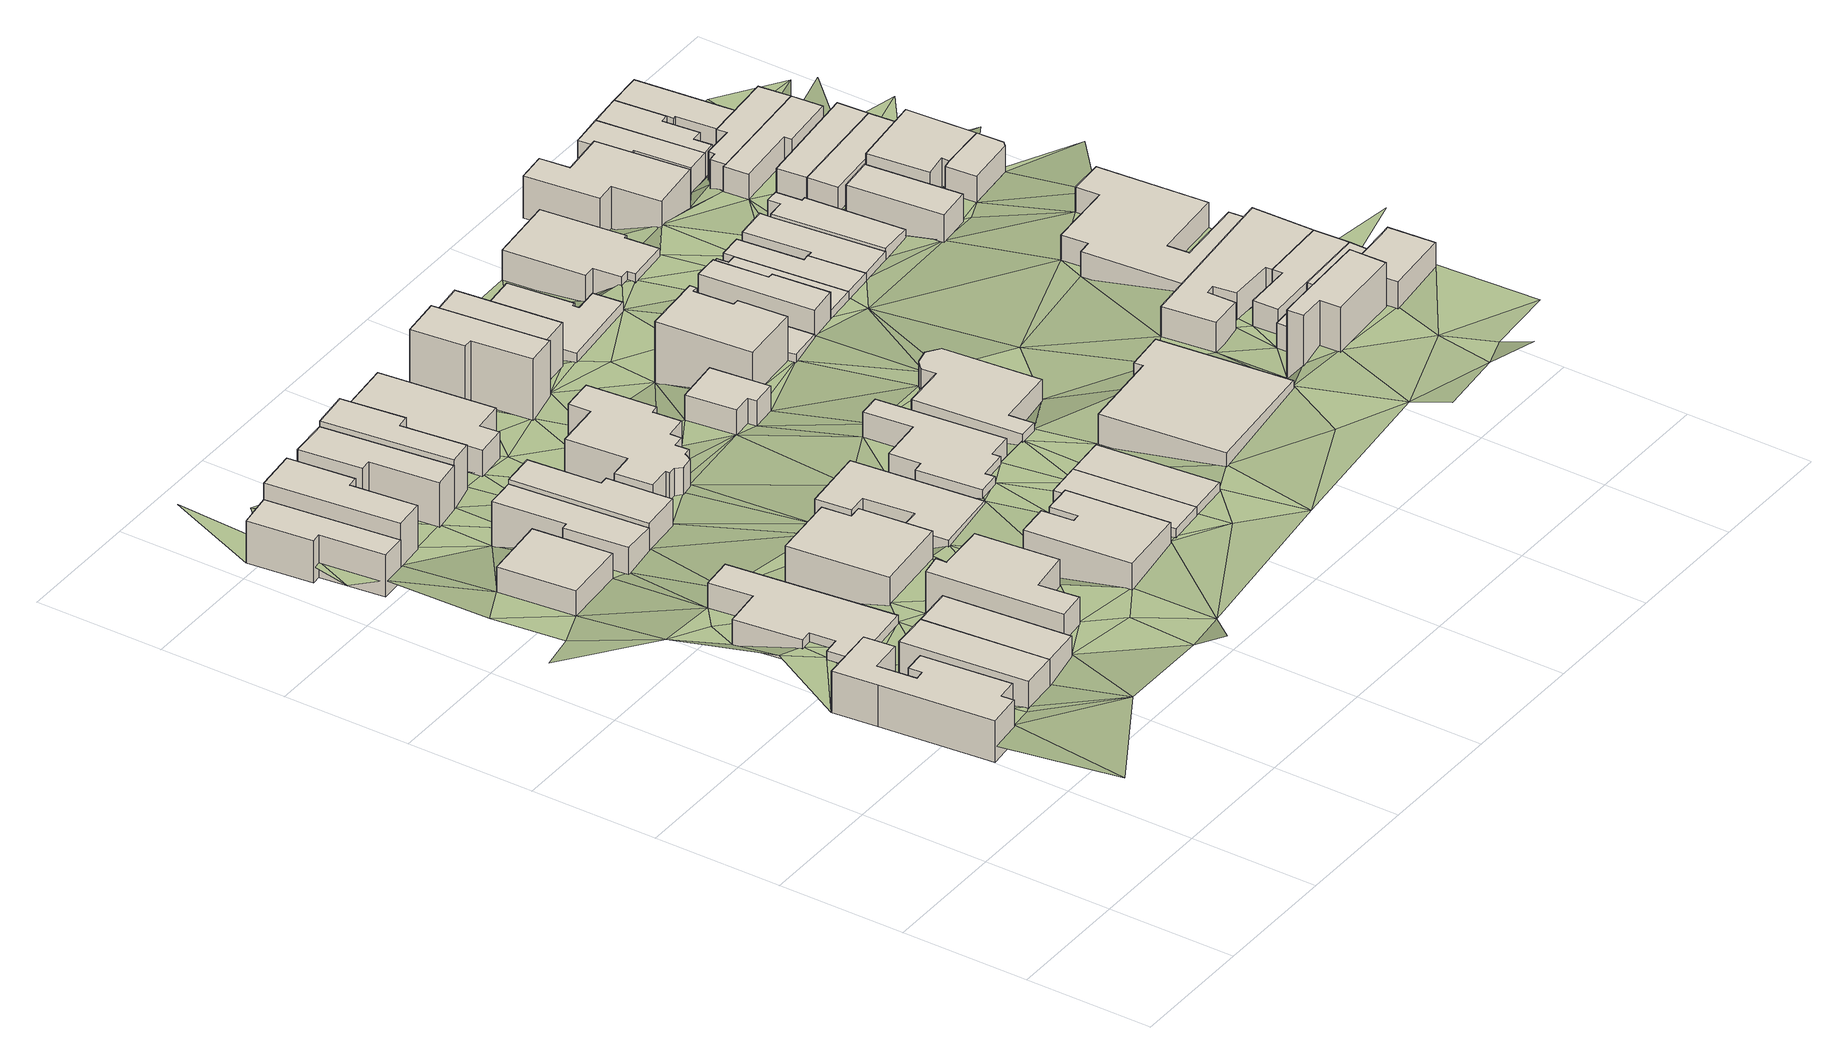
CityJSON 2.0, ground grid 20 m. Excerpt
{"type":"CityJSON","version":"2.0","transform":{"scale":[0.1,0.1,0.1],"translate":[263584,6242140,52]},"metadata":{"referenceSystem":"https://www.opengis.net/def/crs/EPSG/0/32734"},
"CityObjects":{
"building1":{"type":"Building","attributes":{"address":"3 Coronation Road Walmer Estate Cape Town","building":"house","building:levels":"1","footprint":{"type":"Polygon"},"plus_code":"CJXMX3XG+XXX","ground_height":67.42,"building_height":4.1,"roof_height":71.52},"geometry":[{"type":"Solid","lod":"1","boundaries":[[[[0,1,2,3]],[[1,4,5,2]],[[4,6,7,5]],[[6,8,9,7]],[[8,10,11,9]],[[10,12,13,11]],[[12,14,15,13]],[[14,16,17,15]],[[16,18,19,17]],[[18,20,21,19]],[[20,22,23,21]],[[22,24,25,23]],[[24,0,3,25]],[[3,2,5,7,9,11,13,15,17,19,21,23,25]],[[24,22,20,18,16,14,12,10,8,6,4,1,0]]]]}]},
"building2":{"type":"Building","attributes":{"address":"5 Coronation Road Walmer Estate Cape Town","building":"house","building:levels":"1","footprint":{"type":"Polygon"},"plus_code":"CMX3XPXM+XCX","ground_height":67.42,"building_height":4.1,"roof_height":71.52},"geometry":[{"type":"Solid","lod":"1","boundaries":[[[[26,27,28,29]],[[27,30,31,28]],[[30,32,33,31]],[[32,26,29,33]],[[29,28,31,33]],[[32,30,27,26]]]]}]},
"building3":{"type":"Building","attributes":{"address":"7 Coronation Road Walmer Estate Cape Town","building":"house","building:levels":"1","footprint":{"type":"Polygon"},"plus_code":"CMX9XRXM+XHV","ground_height":67.42,"building_height":4.1,"roof_height":71.52},"geometry":[{"type":"Solid","lod":"1","boundaries":[[[[27,26,29,28]],[[26,34,35,29]],[[34,36,37,35]],[[36,27,28,37]],[[28,29,35,37]],[[36,34,26,27]]]]}]},
"building4":{"type":"Building","attributes":{"address":"8 Princess Street Walmer Estate Cape Town","building":"house","building:levels":"1","footprint":{"type":"Polygon"},"plus_code":"CMX4XPX5+XWW","ground_height":61.66,"building_height":4.1,"roof_height":65.76},"geometry":[{"type":"Solid","lod":"1","boundaries":[[[[38,39,40,41]],[[39,42,43,40]],[[42,44,45,43]],[[44,46,47,45]],[[46,48,49,47]],[[48,50,51,49]],[[50,52,53,51]],[[52,54,55,53]],[[54,56,57,55]],[[56,38,41,57]],[[41,40,43,45,47,49,51,53,55,57]],[[56,54,52,50,48,46,44,42,39,38]]]]}]},
"building5":{"type":"Building","attributes":{"address":"5 Princess Street Walmer Estate Cape Town","building":"house","building:levels":"1","footprint":{"type":"Polygon"},"plus_code":"CJXXX3X9+XPR","ground_height":58.16,"building_height":4.1,"roof_height":62.26},"geometry":[{"type":"Solid","lod":"1","boundaries":[[[[58,59,60,61]],[[59,62,63,60]],[[62,64,65,63]],[[64,58,61,65]],[[61,60,63,65]],[[64,62,59,58]]]]}]},
"building6":{"type":"Building","attributes":{"address":"9 Coronation Road Walmer Estate Cape Town","building":"house","building:levels":"2","footprint":{"type":"Polygon"},"plus_code":"CMXWXCXV+XFW","ground_height":65.66,"building_height":6.9,"roof_height":72.56},"geometry":[{"type":"Solid","lod":"1","boundaries":[[[[66,67,68,69]],[[67,70,71,68]],[[70,72,73,71]],[[72,74,75,73]],[[74,76,77,75]],[[76,78,79,77]],[[78,80,81,79]],[[80,66,69,81]],[[69,68,71,73,75,77,79,81]],[[80,78,76,74,72,70,67,66]]]]}]},
"building7":{"type":"Building","attributes":{"address":"49 Lever Street Walmer Estate Cape Town","building":"house","building:levels":"2","footprint":{"type":"Polygon"},"plus_code":"CJXGXQX6+XVW","ground_height":52.29,"building_height":6.9,"roof_height":59.19},"geometry":[{"type":"Solid","lod":"1","boundaries":[[[[82,83,84,85]],[[83,86,87,84]],[[86,88,89,87]],[[88,90,91,89]],[[90,92,93,91]],[[92,82,85,93]],[[85,84,87,89,91,93]],[[92,90,88,86,83,82]]]]}]},
"building8":{"type":"Building","attributes":{"address":"10 Princess Street Walmer Estate Cape Town","building":"house","building:levels":"1","footprint":{"type":"Polygon"},"plus_code":"CMXVX6XQ+XXW","ground_height":65.66,"building_height":4.1,"roof_height":69.76},"geometry":[{"type":"Solid","lod":"1","boundaries":[[[[94,95,96,97]],[[95,98,99,96]],[[98,100,101,99]],[[100,102,103,101]],[[102,104,105,103]],[[104,94,97,105]],[[97,96,99,101,103,105]],[[104,102,100,98,95,94]]]]}]},
"building9":{"type":"Building","attributes":{"address":"47 Lever Street Walmer Estate Cape Town","building":"house","building:levels":"2","footprint":{"type":"Polygon"},"plus_code":"CJXVX2XG+X9R","ground_height":54.96,"building_height":6.9,"roof_height":61.86},"geometry":[{"type":"Solid","lod":"1","boundaries":[[[[82,92,93,106,107,85]],[[92,108,109,106,93]],[[108,110,111,109]],[[110,112,113,111]],[[112,114,115,113]],[[114,82,85,107,115]],[[107,106,109,111,113,115]],[[114,112,110,108,92,82]]]]}]},
"building10":{"type":"Building","attributes":{"address":"7 Princess Street Walmer Estate Cape Town","building":"house","building:levels":"1","footprint":{"type":"Polygon"},"plus_code":"CMXCXPX4+XQV","ground_height":58.16,"building_height":4.1,"roof_height":62.26},"geometry":[{"type":"Solid","lod":"1","boundaries":[[[[116,117,118,119]],[[117,120,121,118]],[[120,122,123,121]],[[122,124,125,123]],[[124,126,127,125]],[[126,116,119,127]],[[119,118,121,123,125,127]],[[126,124,122,120,117,116]]]]}]},
"building11":{"type":"Building","attributes":{"address":"11 Coronation Road Walmer Estate Cape Town","building":"house","building:levels":"1","footprint":{"type":"Polygon"},"plus_code":"CPXPX5X2+XVV","ground_height":68.45,"building_height":4.1,"roof_height":72.55},"geometry":[{"type":"Solid","lod":"1","boundaries":[[[[128,129,130,131]],[[129,132,133,130]],[[132,134,135,133]],[[134,136,137,135]],[[136,138,139,137]],[[138,140,141,139]],[[140,142,143,141]],[[142,128,131,143]],[[131,130,133,135,137,139,141,143]],[[142,140,138,136,134,132,129,128]]]]}]},
"building12":{"type":"Building","attributes":{"address":"7A Princess Street Walmer Estate Cape Town","building":"house","building:levels":"1","footprint":{"type":"Polygon"},"plus_code":"CMXMXMX4+X7X","ground_height":58.86,"building_height":4.1,"roof_height":62.96},"geometry":[{"type":"Solid","lod":"1","boundaries":[[[[117,116,119,144,145,118]],[[116,146,147,144,119]],[[146,148,149,147]],[[148,150,151,149]],[[150,152,153,151]],[[152,117,118,145,153]],[[145,144,147,149,151,153]],[[152,150,148,146,116,117]]]]}]},
"building13":{"type":"Building","attributes":{"address":"45 Lever Street Walmer Estate Cape Town","building":"house","building:levels":"2","footprint":{"type":"Polygon"},"plus_code":"CMX9XJXF+X4R","ground_height":54.96,"building_height":6.9,"roof_height":61.86},"geometry":[{"type":"Solid","lod":"1","boundaries":[[[[154,155,156,157]],[[155,158,159,156]],[[158,160,161,159]],[[160,162,163,161]],[[162,164,165,163]],[[164,154,157,165]],[[157,156,159,161,163,165]],[[164,162,160,158,155,154]]]]}]},
"building14":{"type":"Building","attributes":{"address":"12 Princess Street Walmer Estate Cape Town","building":"house","building:levels":"1","footprint":{"type":"Polygon"},"plus_code":"CPXMX6X5+XGV","ground_height":62.31,"building_height":4.1,"roof_height":66.41},"geometry":[{"type":"Solid","lod":"1","boundaries":[[[[166,167,168,169]],[[167,170,171,168]],[[170,172,173,171]],[[172,174,175,173]],[[174,176,177,175]],[[176,178,179,177]],[[178,180,181,179]],[[180,166,169,181]],[[169,168,171,173,175,177,179,181]],[[180,178,176,174,172,170,167,166]]]]}]},
"building15":{"type":"Building","attributes":{"address":"43 Lever Street Walmer Estate Cape Town","building":"house","building:levels":"2","footprint":{"type":"Polygon"},"plus_code":"CMXHXRX3+XQV","ground_height":55.88,"building_height":6.9,"roof_height":62.78},"geometry":[{"type":"Solid","lod":"1","boundaries":[[[[154,164,165,182,183,157]],[[164,184,185,182,165]],[[184,186,187,185]],[[186,188,189,187]],[[188,190,191,189]],[[190,154,157,183,191]],[[183,182,185,187,189,191]],[[190,188,186,184,164,154]]]]}]},
"building16":{"type":"Building","attributes":{"address":"13 Coronation Road Walmer Estate Cape Town","building":"house","building:levels":"1","footprint":{"type":"Polygon"},"plus_code":"CQX5XRX4+XVX","ground_height":66.36,"building_height":4.1,"roof_height":70.46},"geometry":[{"type":"Solid","lod":"1","boundaries":[[[[192,193,194,195]],[[193,196,197,194]],[[196,198,199,197]],[[198,192,195,199]],[[195,194,197,199]],[[198,196,193,192]]]]}]},
"building17":{"type":"Building","attributes":{"address":"11 Princess Street Walmer Estate Cape Town","building":"house","building:levels":"1","footprint":{"type":"Polygon"},"plus_code":"CPXFX5XJ+XRR","ground_height":58.86,"building_height":4.1,"roof_height":62.96},"geometry":[{"type":"Solid","lod":"1","boundaries":[[[[200,201,202,203]],[[201,204,205,202]],[[204,206,207,205]],[[206,208,209,207]],[[208,210,211,209]],[[210,212,213,211]],[[212,214,215,213]],[[214,216,217,215]],[[216,218,219,217]],[[218,220,221,219]],[[220,222,223,221]],[[222,224,225,223]],[[224,226,227,225]],[[226,228,229,227]],[[228,230,231,229]],[[230,232,233,231]],[[232,234,235,233]],[[234,236,237,235]],[[236,238,239,237]],[[238,200,203,239]],[[203,202,205,207,209,211,213,215,217,219,221,223,225,227,229,231,233,235,237,239]],[[238,236,234,232,230,228,226,224,222,220,218,216,214,212,210,208,206,204,201,200]]]]}]},
"building18":{"type":"Building","attributes":{"address":"15 Coronation Road Walmer Estate Cape Town","building":"house","building:levels":"1","footprint":{"type":"Polygon"},"plus_code":"CQXFXXX5+X9W","ground_height":66.36,"building_height":4.1,"roof_height":70.46},"geometry":[{"type":"Solid","lod":"1","boundaries":[[[[193,192,195,194]],[[192,240,241,195]],[[240,242,243,241]],[[242,193,194,243]],[[194,195,241,243]],[[242,240,192,193]]]]}]},
"building19":{"type":"Building","attributes":{"address":"41 Lever Street Walmer Estate Cape Town","building":"house","building:levels":"2","footprint":{"type":"Polygon"},"plus_code":"CPX3XHX5+X2V","ground_height":53,"building_height":6.9,"roof_height":59.9},"geometry":[{"type":"Solid","lod":"1","boundaries":[[[[244,245,246,247]],[[245,248,249,246]],[[248,250,251,249]],[[250,252,253,251]],[[252,254,255,253]],[[254,244,247,255]],[[247,246,249,251,253,255]],[[254,252,250,248,245,244]]]]}]},
"building20":{"type":"Building","attributes":{"address":"14 Princess Street Walmer Estate Cape Town","building":"house","building:levels":"1","footprint":{"type":"Polygon"},"plus_code":"CQX6X7X9+X4R","ground_height":63.28,"building_height":4.1,"roof_height":67.38},"geometry":[{"type":"Solid","lod":"1","boundaries":[[[[256,257,258,259]],[[257,260,261,258]],[[260,262,263,261]],[[262,264,265,263]],[[264,266,267,265]],[[266,268,269,267]],[[268,270,271,269]],[[270,272,273,271]],[[272,274,275,273]],[[274,276,277,275]],[[276,278,279,277]],[[278,256,259,279]],[[259,258,261,263,265,267,269,271,273,275,277,279]],[[278,276,274,272,270,268,266,264,262,260,257,256]]]]}]},
"building21":{"type":"Building","attributes":{"address":"9A Princess Street Walmer Estate Cape Town","building":"house","building:levels":"1","footprint":{"type":"Polygon"},"plus_code":"CQX4XVXH+X7R","ground_height":60.06,"building_height":4.1,"roof_height":64.16},"geometry":[{"type":"Solid","lod":"1","boundaries":[[[[280,281,282,283]],[[281,284,285,282]],[[284,286,287,285]],[[286,288,289,287]],[[288,290,291,289]],[[290,280,283,291]],[[283,282,285,287,289,291]],[[290,288,286,284,281,280]]]]}]},
"building22":{"type":"Building","attributes":{"address":"39 Lever Street Walmer Estate Cape Town","building":"house","building:levels":"3","footprint":{"type":"Polygon"},"plus_code":"CPXPXJX7+XCR","ground_height":55.88,"building_height":9.7,"roof_height":65.58},"geometry":[{"type":"Solid","lod":"1","boundaries":[[[[292,293,294,295,296]],[[293,297,298,294]],[[297,299,300,298]],[[299,301,302,300]],[[301,303,304,302]],[[303,305,306,307,304]],[[305,292,296,295,307,306]],[[295,294,298,300,302,304,307]],[[305,303,301,299,297,293,292]]]]}]},
"building23":{"type":"Building","attributes":{"address":"16 Princess Street Walmer Estate Cape Town","building":"house","building:levels":"1","footprint":{"type":"Polygon"},"plus_code":"CQXVXRXX+X4V","ground_height":63.28,"building_height":4.1,"roof_height":67.38},"geometry":[{"type":"Solid","lod":"1","boundaries":[[[[308,309,310,311]],[[309,312,313,310]],[[312,314,315,313]],[[314,316,317,315]],[[316,318,319,317]],[[318,320,321,319]],[[320,322,323,321]],[[322,324,325,323]],[[324,326,327,325]],[[326,308,311,327]],[[311,310,313,315,317,319,321,323,325,327]],[[326,324,322,320,318,316,314,312,309,308]]]]}]},
"building24":{"type":"Building","attributes":{"address":"17 Coronation Road Walmer Estate Cape Town","building":"house","building:levels":"1","footprint":{"type":"Polygon"},"plus_code":"CRX9XXXF+X7V","ground_height":67.24,"building_height":4.1,"roof_height":71.34},"geometry":[{"type":"Solid","lod":"1","boundaries":[[[[328,329,330,331]],[[329,332,333,330]],[[332,334,335,333]],[[334,336,337,335]],[[336,338,339,337]],[[338,328,331,339]],[[331,330,333,335,337,339]],[[338,336,334,332,329,328]]]]}]},
"building25":{"type":"Building","attributes":{"address":"37 Lever Street Walmer Estate Cape Town","building":"house","building:levels":"3","footprint":{"type":"Polygon"},"plus_code":"CQX2X2XJ+XWR","ground_height":54.08,"building_height":9.7,"roof_height":63.78},"geometry":[{"type":"Solid","lod":"1","boundaries":[[[[292,305,306,296]],[[305,340,341,306]],[[340,342,343,341]],[[342,292,296,343]],[[296,306,341,343]],[[342,340,305,292]]]]}]},
"building26":{"type":"Building","attributes":{"address":"11 Princess Street Walmer Estate Cape Town","building":"house","building:levels":"2","footprint":{"type":"Polygon"},"plus_code":"CQXMX8XC+X5X","ground_height":60.06,"building_height":6.9,"roof_height":66.96},"geometry":[{"type":"Solid","lod":"1","boundaries":[[[[344,345,346,347,348,349]],[[345,350,351,352,347,346]],[[350,353,354,355,352,351]],[[353,356,357,355,354]],[[356,358,359,357]],[[358,360,361,359]],[[360,362,363,361]],[[362,364,365,363]],[[364,344,349,348,365]],[[348,347,352,355,357,359,361,363,365]],[[364,362,360,358,356,353,350,345,344]]]]}]},
"building27":{"type":"Building","attributes":{"address":"35 Lever Street Walmer Estate Cape Town","building":"house","building:levels":"1","footprint":{"type":"Polygon"},"plus_code":"CQXFXXX9+X7X","ground_height":54.08,"building_height":4.1,"roof_height":58.18},"geometry":[{"type":"Solid","lod":"1","boundaries":[[[[366,367,368,369]],[[367,370,371,368]],[[370,372,373,371]],[[372,374,375,373]],[[374,376,377,375]],[[376,378,379,377]],[[378,380,381,379]],[[380,366,369,381]],[[369,368,371,373,375,377,379,381]],[[380,378,376,374,372,370,367,366]]]]}]},
"building28":{"type":"Building","attributes":{"address":"15 Princess Street Walmer Estate Cape Town","building":"house","building:levels":"1","footprint":{"type":"Polygon"},"plus_code":"CRX2XMX5+XPW","ground_height":57.05,"building_height":4.1,"roof_height":61.15},"geometry":[{"type":"Solid","lod":"1","boundaries":[[[[382,383,384,385]],[[383,360,386,384]],[[360,358,387,386]],[[358,388,389,387]],[[388,390,391,389]],[[390,345,346,391]],[[345,344,349,346]],[[344,392,393,349]],[[392,394,395,393]],[[394,382,385,395]],[[385,384,386,387,389,391,346,349,393,395]],[[394,392,344,345,390,388,358,360,383,382]]]]}]},
"building29":{"type":"Building","attributes":{"address":"17 Princess Street Walmer Estate Cape Town","building":"house","building:levels":"1","footprint":{"type":"Polygon"},"plus_code":"CRX7XWX5+XCX","ground_height":60.98,"building_height":4.1,"roof_height":65.08},"geometry":[{"type":"Solid","lod":"1","boundaries":[[[[396,397,398,399,400,401]],[[397,402,403,399,398]],[[402,404,405,403]],[[404,406,385,407,405]],[[406,408,395,409,407,385]],[[408,396,401,400,409,395]],[[400,399,403,405,407,409]],[[408,406,404,402,397,396]]]]}]},
"building30":{"type":"Building","attributes":{"address":"21 Coronation Road Walmer Estate Cape Town","building":"house","building:levels":"2","footprint":{"type":"Polygon"},"plus_code":"CVXMXXX9+X7V","ground_height":71.41,"building_height":6.9,"roof_height":78.31},"geometry":[{"type":"Solid","lod":"1","boundaries":[[[[410,411,412,413,414,415,416]],[[411,417,418,413,412]],[[417,419,420,418]],[[419,421,422,420]],[[421,423,424,422]],[[423,425,426,424]],[[425,410,416,415,414,426]],[[414,413,418,420,422,424,426]],[[425,423,421,419,417,411,410]]]]}]},
"building31":{"type":"Building","attributes":{"address":"19 Princess Street Walmer Estate Cape Town","building":"house","building:levels":"1","footprint":{"type":"Polygon"},"plus_code":"CRXGX9XR+X8W","ground_height":57.95,"building_height":4.1,"roof_height":62.05},"geometry":[{"type":"Solid","lod":"1","boundaries":[[[[427,428,429,430]],[[428,431,432,429]],[[431,433,434,432]],[[433,435,436,434]],[[435,437,438,436]],[[437,397,398,438]],[[397,396,401,398]],[[396,427,430,401]],[[430,429,432,434,436,438,398,401]],[[396,397,437,435,433,431,428,427]]]]}]},
"building32":{"type":"Building","attributes":{"address":"33 Lever Street Walmer Estate Cape Town","building":"house","building:levels":"1","footprint":{"type":"Polygon"},"plus_code":"CRX7XQXJ+X6V","ground_height":54.93,"building_height":4.1,"roof_height":59.03},"geometry":[{"type":"Solid","lod":"1","boundaries":[[[[439,440,441,442]],[[440,443,444,441]],[[443,445,446,444]],[[445,447,448,446]],[[447,449,450,448]],[[449,451,452,450]],[[451,453,454,452]],[[453,455,456,454]],[[455,457,458,456]],[[457,439,442,458]],[[442,441,444,446,448,450,452,454,456,458]],[[457,455,453,451,449,447,445,443,440,439]]]]}]},
"building33":{"type":"Building","attributes":{"address":"21 Princess Street Walmer Estate Cape Town","building":"house","building:levels":"1","footprint":{"type":"Polygon"},"plus_code":"CRXPXFXH+XMR","ground_height":57.95,"building_height":4.1,"roof_height":62.05},"geometry":[{"type":"Solid","lod":"1","boundaries":[[[[459,460,461,462]],[[460,463,464,461]],[[463,465,466,464]],[[465,428,429,466]],[[428,427,430,429]],[[427,467,468,430]],[[467,459,462,468]],[[462,461,464,466,429,430,468]],[[467,427,428,465,463,460,459]]]]}]},
"building34":{"type":"Building","attributes":{"address":"72 Upper Park Road Walmer Estate Cape Town","building":"house","building:levels":"1","footprint":{"type":"Polygon"},"plus_code":"CVXWX7XW+XJW","ground_height":67.97,"building_height":4.1,"roof_height":72.07},"geometry":[{"type":"Solid","lod":"1","boundaries":[[[[469,470,416,412]],[[470,471,472,416]],[[471,473,474,472]],[[473,475,476,474]],[[475,477,478,476]],[[477,479,480,478]],[[479,469,412,480]],[[412,416,472,474,476,478,480]],[[479,477,475,473,471,470,469]]]]}]},
"building35":{"type":"Building","attributes":{"address":"68 Upper Park Road Walmer Estate Cape Town","building":"house","building:levels":"1","footprint":{"type":"Polygon"},"plus_code":"CVXQXCXX+XVR","ground_height":67.97,"building_height":4.1,"roof_height":72.07},"geometry":[{"type":"Solid","lod":"1","boundaries":[[[[481,482,483,484]],[[482,485,486,483]],[[485,487,488,486]],[[487,489,490,488]],[[489,491,492,490]],[[491,493,494,492]],[[493,495,496,494]],[[495,497,498,496]],[[497,499,500,498]],[[499,481,484,500]],[[484,483,486,488,490,492,494,496,498,500]],[[499,497,495,493,491,489,487,485,482,481]]]]}]},
"building36":{"type":"Building","attributes":{"address":"70 Upper Park Road Walmer Estate Cape Town","building":"house","building:levels":"1","footprint":{"type":"Polygon"},"plus_code":"CVXXXGXX+X6R","ground_height":67.97,"building_height":4.1,"roof_height":72.07},"geometry":[{"type":"Solid","lod":"1","boundaries":[[[[473,501,484,474]],[[501,502,500,484]],[[502,503,504,500]],[[503,505,506,504]],[[505,507,508,506]],[[507,475,476,508]],[[475,473,474,476]],[[474,484,500,504,506,508,476]],[[475,507,505,503,502,501,473]]]]}]},
"building37":{"type":"Building","attributes":{"address":"23 Princess Street Walmer Estate Cape Town","building":"house","building:levels":"1","footprint":{"type":"Polygon"},"plus_code":"CVX2XPXG+XRX","ground_height":57.95,"building_height":4.1,"roof_height":62.05},"geometry":[{"type":"Solid","lod":"1","boundaries":[[[[509,510,511,512]],[[510,513,514,511]],[[513,515,516,514]],[[515,459,462,516]],[[459,467,468,462]],[[467,517,518,468]],[[517,509,512,518]],[[512,511,514,516,462,468,518]],[[517,467,459,515,513,510,509]]]]}]},
"building38":{"type":"Building","attributes":{"address":"74 Upper Park Road Walmer Estate Cape Town","building":"house","building:levels":"1","footprint":{"type":"Polygon"},"plus_code":"C2X7XJXP+X6V","ground_height":71.41,"building_height":4.1,"roof_height":75.51},"geometry":[{"type":"Solid","lod":"1","boundaries":[[[[471,470,416,415,519,472]],[[470,520,521,415,416]],[[520,522,523,521]],[[522,524,525,523]],[[524,471,472,519,525]],[[519,415,521,523,525]],[[524,522,520,470,471]]]]}]},
"building39":{"type":"Building","attributes":{"address":"25 Princess Street Walmer Estate Cape Town","building":"house","building:levels":"1","footprint":{"type":"Polygon"},"plus_code":"CVX8X9XP+X7V","ground_height":58.44,"building_height":4.1,"roof_height":62.54},"geometry":[{"type":"Solid","lod":"1","boundaries":[[[[509,517,518,526,527,512]],[[517,528,529,526,518]],[[528,530,531,529]],[[530,532,533,531]],[[532,534,535,533]],[[534,536,537,535]],[[536,538,539,537]],[[538,509,512,527,539]],[[527,526,529,531,533,535,537,539]],[[538,536,534,532,530,528,517,509]]]]}]},
"building40":{"type":"Building","attributes":{"address":"20 Princess Street Walmer Estate Cape Town","building":"house","building:levels":"1","footprint":{"type":"Polygon"},"plus_code":"C2X2X9XG+X8R","ground_height":64.78,"building_height":4.1,"roof_height":68.88},"geometry":[{"type":"Solid","lod":"1","boundaries":[[[[540,541,542,543]],[[541,544,545,542]],[[544,546,547,545]],[[546,548,549,547]],[[548,550,551,549]],[[550,552,553,551]],[[552,554,555,553]],[[554,556,557,555]],[[556,558,559,557]],[[558,560,561,559]],[[560,562,563,561]],[[562,540,543,563]],[[543,542,545,547,549,551,553,555,557,559,561,563]],[[562,560,558,556,554,552,550,548,546,544,541,540]]]]}]},
"building41":{"type":"Building","attributes":{"address":"31 Lever Street Walmer Estate Cape Town","building":"house","building:levels":"2","footprint":{"type":"Polygon"},"plus_code":"CRXXX6X7+X4W","ground_height":54.93,"building_height":6.9,"roof_height":61.83},"geometry":[{"type":"Solid","lod":"1","boundaries":[[[[564,565,566,567]],[[565,568,569,566]],[[568,570,571,569]],[[570,572,573,571]],[[572,574,575,573]],[[574,576,577,575]],[[576,578,579,577]],[[578,564,567,579]],[[567,566,569,571,573,575,577,579]],[[578,576,574,572,570,568,565,564]]]]}]},
"building42":{"type":"Building","attributes":{"address":"27 Princess Street Walmer Estate Cape Town","building":"house","building:levels":"1","footprint":{"type":"Polygon"},"plus_code":"CVXMXJX4+XCW","ground_height":61.55,"building_height":4.1,"roof_height":65.65},"geometry":[{"type":"Solid","lod":"1","boundaries":[[[[580,581,582,583]],[[581,584,585,582]],[[584,586,587,585]],[[586,580,583,587]],[[583,582,585,587]],[[586,584,581,580]]]]}]},
"building43":{"type":"Building","attributes":{"address":"29 Lever Street Walmer Estate Cape Town","building":"house","building:levels":"1","footprint":{"type":"Polygon"},"plus_code":"CVXGXPXR+XRR","ground_height":55.48,"building_height":4.1,"roof_height":59.58},"geometry":[{"type":"Solid","lod":"1","boundaries":[[[[588,589,590,591]],[[589,592,593,590]],[[592,594,595,593]],[[594,596,597,595]],[[596,598,599,597]],[[598,588,591,599]],[[591,590,593,595,597,599]],[[598,596,594,592,589,588]]]]}]},
"building44":{"type":"Building","attributes":{"address":"66A Upper Park Road Walmer Estate Cape Town","building":"house","building:levels":"1","footprint":{"type":"Polygon"},"plus_code":"C2X7XPXH+XPV","ground_height":61.55,"building_height":4.1,"roof_height":65.65},"geometry":[{"type":"Solid","lod":"1","boundaries":[[[[600,601,602,603]],[[601,604,605,602]],[[604,606,607,605]],[[606,608,609,607]],[[608,610,611,609]],[[610,600,603,611]],[[603,602,605,607,609,611]],[[610,608,606,604,601,600]]]]}]},
"building45":{"type":"Building","attributes":{"address":"66 Upper Park Road Walmer Estate Cape Town","building":"house","building:levels":"1","footprint":{"type":"Polygon"},"plus_code":"C2X6X2X2+X7W","ground_height":61.55,"building_height":4.1,"roof_height":65.65},"geometry":[{"type":"Solid","lod":"1","boundaries":[[[[612,613,603,602]],[[613,614,615,603]],[[614,616,617,615]],[[616,618,619,617]],[[618,620,621,619]],[[620,612,602,621]],[[602,603,615,617,619,621]],[[620,618,616,614,613,612]]]]}]},
"building46":{"type":"Building","attributes":{"address":"Upper Park Road Walmer Estate Cape Town","building":"house","building:levels":"1","footprint":{"type":"Polygon"},"plus_code":"C2X3X7XP+XGV","ground_height":58.44,"building_height":4.1,"roof_height":62.54},"geometry":[{"type":"Solid","lod":"1","boundaries":[[[[622,623,624,625]],[[623,626,627,624]],[[626,628,629,627]],[[628,622,625,629]],[[625,624,627,629]],[[628,626,623,622]]]]}]},
"building47":{"type":"Building","attributes":{"address":"60 Upper Park Road Walmer Estate Cape Town","building":"house","building:levels":"1","footprint":{"type":"Polygon"},"plus_code":"CVXWX2XJ+XMX","ground_height":58.44,"building_height":4.1,"roof_height":62.54},"geometry":[{"type":"Solid","lod":"1","boundaries":[[[[630,631,632,633]],[[631,634,635,632]],[[634,636,637,635]],[[636,638,639,637]],[[638,640,641,639]],[[640,642,643,641]],[[642,630,633,643]],[[633,632,635,637,639,641,643]],[[642,640,638,636,634,631,630]]]]}]},
"building48":{"type":"Building","attributes":{"address":"62 Upper Park Road Walmer Estate Cape Town","building":"house","building:levels":"1","footprint":{"type":"Polygon"},"plus_code":"C2X2XVXM+XXX","ground_height":58.44,"building_height":4.1,"roof_height":62.54},"geometry":[{"type":"Solid","lod":"1","boundaries":[[[[623,622,625,624]],[[622,644,645,625]],[[644,646,647,645]],[[646,623,624,647]],[[624,625,645,647]],[[646,644,622,623]]]]}]},
"building49":{"type":"Building","attributes":{"address":"27 Lever Street Walmer Estate Cape Town","building":"house","building:levels":"1","footprint":{"type":"Polygon"},"plus_code":"CVXPXGX6+XXW","ground_height":55.48,"building_height":4.1,"roof_height":59.58},"geometry":[{"type":"Solid","lod":"1","boundaries":[[[[648,588,591,649]],[[588,598,599,591]],[[598,650,651,599]],[[650,652,653,651]],[[652,654,655,653]],[[654,656,657,655]],[[656,658,659,657]],[[658,648,649,659]],[[649,591,599,651,653,655,657,659]],[[658,656,654,652,650,598,588,648]]]]}]},
"building50":{"type":"Building","attributes":{"address":"58 Upper Park Road Walmer Estate Cape Town","building":"house","building:levels":"1","footprint":{"type":"Polygon"},"plus_code":"CVXWXMX8+XFR","ground_height":58.44,"building_height":4.1,"roof_height":62.54},"geometry":[{"type":"Solid","lod":"1","boundaries":[[[[660,661,662,633]],[[661,663,664,662]],[[663,665,666,664]],[[665,667,668,666]],[[667,669,670,668]],[[669,671,672,670]],[[671,673,632,672]],[[673,660,633,632]],[[633,662,664,666,668,670,672,632]],[[673,671,669,667,665,663,661,660]]]]}]},
"building51":{"type":"Building","attributes":{"address":"25 Lever Street Walmer Estate Cape Town","building":"house","building:levels":"1","footprint":{"type":"Polygon"},"plus_code":"CVXXXVXC+X5W","ground_height":55.48,"building_height":4.1,"roof_height":59.58},"geometry":[{"type":"Solid","lod":"1","boundaries":[[[[674,648,649,675]],[[648,658,659,649]],[[658,676,677,659]],[[676,678,679,677]],[[678,680,681,679]],[[680,682,683,681]],[[682,684,685,683]],[[684,674,675,685]],[[675,649,659,677,679,681,683,685]],[[684,682,680,678,676,658,648,674]]]]}]},
"terrain1":{"type":"TINRelief","geometry":[{"type":"CompositeSurface","lod":"1","boundaries":[[[686,687,688]],[[689,688,687]],[[690,691,688]],[[10,16,14]],[[14,12,10]],[[690,688,692]],[[692,688,689]],[[690,692,693]],[[18,16,10]],[[693,8,690]],[[693,692,689]],[[18,10,8]],[[694,22,20]],[[30,8,693]],[[695,22,694]],[[689,696,693]],[[18,8,30]],[[20,18,30]],[[20,30,697]],[[20,697,698]],[[698,694,20]],[[27,697,30]],[[699,696,689]],[[700,695,694]],[[701,702,703]],[[700,44,695]],[[695,44,701]],[[700,694,704]],[[704,705,700]],[[698,697,706]],[[701,44,707]],[[699,689,708]],[[58,702,701]],[[27,706,697]],[[702,58,709]],[[701,707,39]],[[42,707,44]],[[701,39,58]],[[36,699,710]],[[706,27,36]],[[58,64,709]],[[699,711,710]],[[39,707,42]],[[712,709,64]],[[710,80,36]],[[80,706,36]],[[708,713,699]],[[699,713,711]],[[714,706,80]],[[39,59,58]],[[712,715,716]],[[717,716,715]],[[95,706,714]],[[718,712,64]],[[714,80,78]],[[708,719,720]],[[38,706,95]],[[721,39,38]],[[708,720,713]],[[722,711,723]],[[721,59,39]],[[711,713,724]],[[120,718,64]],[[74,78,76]],[[714,78,725]],[[724,723,711]],[[120,64,62]],[[713,720,724]],[[726,38,95]],[[727,59,721]],[[727,62,59]],[[721,38,728]],[[729,83,82]],[[78,74,725]],[[730,718,120]],[[731,62,727]],[[723,724,142]],[[62,731,120]],[[723,142,74]],[[728,38,732]],[[733,730,734]],[[74,735,725]],[[142,735,74]],[[732,38,726]],[[724,720,736]],[[120,737,730]],[[730,737,734]],[[738,82,114]],[[739,725,735]],[[739,735,142]],[[726,740,741]],[[734,737,742]],[[114,734,155]],[[117,737,120]],[[742,155,734]],[[725,176,741]],[[739,176,725]],[[114,155,738]],[[739,142,140]],[[743,742,737]],[[726,741,170]],[[732,744,728]],[[170,732,726]],[[170,741,176]],[[737,117,745]],[[736,720,746]],[[134,140,138]],[[138,136,134]],[[154,738,155]],[[167,732,170]],[[732,167,744]],[[176,174,170]],[[745,117,747]],[[140,181,739]],[[174,172,170]],[[744,748,749]],[[196,140,134]],[[750,749,747]],[[751,745,747]],[[748,752,749]],[[744,753,748]],[[720,754,746]],[[736,755,756]],[[744,167,757]],[[196,134,756]],[[746,755,736]],[[181,140,196]],[[753,744,757]],[[755,196,756]],[[758,748,753]],[[747,749,206]],[[206,749,752]],[[751,747,759]],[[760,757,167]],[[761,751,762]],[[755,746,763]],[[206,752,764]],[[762,751,759]],[[759,747,206]],[[757,765,753]],[[167,166,760]],[[766,266,181]],[[767,181,196]],[[767,766,181]],[[244,762,759]],[[166,181,266]],[[762,244,768]],[[206,769,759]],[[767,196,193]],[[763,746,770]],[[760,771,772]],[[769,773,759]],[[266,262,166]],[[262,266,264]],[[754,770,746]],[[774,775,771]],[[776,767,193]],[[769,206,201]],[[777,778,767]],[[760,166,286]],[[286,771,760]],[[201,206,204]],[[773,769,779]],[[767,776,777]],[[773,779,780]],[[257,166,262]],[[242,776,193]],[[781,774,782]],[[771,286,774]],[[754,783,770]],[[769,201,784]],[[244,254,785]],[[286,166,257]],[[784,779,769]],[[782,774,286]],[[257,262,260]],[[786,777,776]],[[777,278,787]],[[770,783,242]],[[776,242,786]],[[788,789,782]],[[278,777,786]],[[284,788,782]],[[286,284,782]],[[779,790,254]],[[201,200,784]],[[790,779,784]],[[783,336,242]],[[242,336,786]],[[286,257,290]],[[783,754,791]],[[790,293,254]],[[288,286,290]],[[786,318,278]],[[790,784,792]],[[290,257,256]],[[256,278,318]],[[200,793,784]],[[794,786,336]],[[293,292,254]],[[256,280,290]],[[200,788,362]],[[362,788,284]],[[318,314,256]],[[362,793,200]],[[362,284,281]],[[754,795,791]],[[796,324,794]],[[312,280,256]],[[336,797,794]],[[280,798,799]],[[799,281,280]],[[800,801,793]],[[314,318,316]],[[783,791,802]],[[256,314,312]],[[362,281,799]],[[793,803,800]],[[798,280,804]],[[805,793,362]],[[796,794,797]],[[336,806,797]],[[803,793,805]],[[804,799,798]],[[280,312,804]],[[800,803,367]],[[800,367,807]],[[804,808,799]],[[804,312,809]],[[802,791,795]],[[805,362,383]],[[797,810,796]],[[367,811,807]],[[812,813,796]],[[362,360,383]],[[803,805,814]],[[804,809,815]],[[812,796,810]],[[356,816,817]],[[353,816,356]],[[818,356,817]],[[795,819,802]],[[820,809,813]],[[383,814,805]],[[356,818,388]],[[358,356,388]],[[802,821,417]],[[367,366,811]],[[487,810,802]],[[795,822,823]],[[802,819,821]],[[487,802,417]],[[820,815,809]],[[813,812,820]],[[824,825,826]],[[810,485,812]],[[814,383,406]],[[485,810,487]],[[819,827,821]],[[828,825,824]],[[795,829,819]],[[487,417,479]],[[469,479,417]],[[811,366,440]],[[829,795,823]],[[830,366,825]],[[815,820,831]],[[825,828,830]],[[406,435,814]],[[832,828,814]],[[487,479,833]],[[834,835,404]],[[828,832,830]],[[435,406,404]],[[830,440,366]],[[404,835,836]],[[832,814,837]],[[837,814,435]],[[831,820,838]],[[404,836,435]],[[833,479,505]],[[505,479,507]],[[812,485,550]],[[830,832,839]],[[840,841,823]],[[837,842,832]],[[823,841,829]],[[819,829,843]],[[844,833,505]],[[845,833,844]],[[479,477,507]],[[546,820,812]],[[844,846,845]],[[838,820,847]],[[843,848,819]],[[837,435,849]],[[435,433,849]],[[431,465,433]],[[844,505,502]],[[850,550,485]],[[428,465,431]],[[477,475,507]],[[433,465,849]],[[546,812,550]],[[851,837,849]],[[852,829,841]],[[502,505,503]],[[463,849,465]],[[844,502,853]],[[848,843,470]],[[847,820,854]],[[463,460,459]],[[851,849,513]],[[485,855,850]],[[856,843,829]],[[851,857,858]],[[513,849,463]],[[459,515,513]],[[459,513,463]],[[820,546,854]],[[857,851,859]],[[829,852,856]],[[859,851,513]],[[572,860,857]],[[546,550,548]],[[854,861,847]],[[859,572,857]],[[859,513,510]],[[859,574,572]],[[861,854,862]],[[538,510,509]],[[536,510,538]],[[554,850,855]],[[859,510,636]],[[560,558,556]],[[473,471,863]],[[581,862,854]],[[854,546,541]],[[636,510,536]],[[864,862,581]],[[865,864,866]],[[541,546,544]],[[867,859,634]],[[536,866,636]],[[859,636,634]],[[868,869,854]],[[581,626,864]],[[623,866,864]],[[868,854,541]],[[560,556,562]],[[855,501,554]],[[864,626,623]],[[866,646,636]],[[581,580,626]],[[646,866,623]],[[473,870,501]],[[867,634,871]],[[631,871,634]],[[606,869,868]],[[871,596,867]],[[872,580,869]],[[592,564,867]],[[868,541,606]],[[592,867,596]],[[869,604,872]],[[616,626,580]],[[596,871,873]],[[873,871,874]],[[604,869,606]],[[580,872,616]],[[596,594,592]],[[540,606,541]],[[646,638,636]],[[596,873,598]],[[875,872,604]],[[604,601,875]],[[665,598,873]],[[640,638,646]],[[540,608,606]],[[616,628,626]],[[665,663,598]],[[650,598,663]],[[650,654,652]],[[650,663,680]],[[640,646,644]],[[680,654,650]],[[654,676,656]],[[680,678,654]],[[614,628,616]],[[676,654,678]],[[658,656,676]],[[540,876,608]],[[663,661,680]],[[608,876,610]],[[642,640,644]],[[661,682,680]],[[877,614,600]],[[642,644,630]],[[682,878,684]],[[614,877,628]],[[682,661,878]],[[622,628,879]],[[644,622,879]],[[880,881,878]],[[630,882,661]],[[644,883,630]],[[878,661,882]],[[882,880,878]]]}]}
},
"vertices":[
[55,221,127],[110,227,127],[110,227,195],[55,221,195],[108,247,127],[108,247,195],[141,250,127],[141,250,195],[127,390,127],[127,390,195],[93,387,127],[93,387,195],[95,366,127],[95,366,195],[80,364,127],[80,364,195],[74,425,127],[74,425,195],[126,430,127],[126,430,195],[121,478,127],[121,478,195],[30,469,127],[30,469,195],[37,399,127],[37,399,195],
[216,240,127],[198,437,127],[198,437,195],[216,240,195],[138,432,127],[138,432,195],[157,235,127],[157,235,195],
[278,246,127],[278,246,195],[261,443,127],[261,443,195],
[228,773,97],[178,768,97],[178,768,138],[228,773,138],[186,700,97],[186,700,138],[125,693,97],[125,693,138],[137,587,97],[137,587,138],[156,589,97],[156,589,138],[160,549,97],[160,549,138],[134,546,97],[134,546,138],[139,500,97],[139,500,138],[257,513,97],[257,513,138],
[106,932,62],[207,941,62],[207,941,103],[106,932,103],[195,1063,62],[195,1063,103],[94,1053,62],[94,1053,103],
[301,274,137],[347,279,137],[347,279,206],[301,274,206],[340,342,137],[340,342,206],[406,351,137],[406,351,206],[393,480,137],[393,480,206],[316,474,137],[316,474,206],[315,491,137],[315,491,206],[282,485,137],[282,485,206],
[89,1426,3],[34,1418,3],[34,1418,72],[89,1426,72],[45,1316,3],[45,1316,72],[60,1318,3],[60,1318,72],[71,1217,3],[71,1217,72],[112,1220,3],[112,1220,72],
[364,708,97],[261,698,97],[261,698,178],[364,708,178],[277,540,97],[277,540,178],[400,552,97],[400,552,178],[389,665,97],[389,665,178],[369,663,97],[369,663,178],
[112,1220,99],[89,1426,99],[160,1225,3],[160,1225,99],[149,1327,3],[149,1327,99],[166,1329,3],[166,1329,99],[155,1433,3],[155,1433,99],
[284,933,30],[265,1148,30],[265,1148,103],[284,933,103],[218,1144,30],[218,1144,103],[230,1031,30],[230,1031,103],[219,1030,30],[219,1030,103],[230,930,30],[230,930,103],
[453,265,137],[562,276,137],[562,276,205],[453,265,205],[547,436,137],[547,436,205],[502,432,137],[502,432,205],[506,388,137],[506,388,205],[494,387,137],[494,387,205],[489,436,137],[489,436,205],[437,431,137],[437,431,205],
[284,933,110],[265,1148,110],[350,939,30],[350,939,110],[341,1041,30],[341,1041,110],[328,1040,30],[328,1040,110],[318,1153,30],[318,1153,110],
[241,1437,3],[179,1432,3],[179,1432,99],[241,1437,99],[191,1334,3],[191,1334,99],[208,1336,3],[208,1336,99],[220,1229,3],[220,1229,99],[265,1236,3],[265,1236,99],
[517,764,103],[415,753,103],[415,753,144],[517,764,144],[421,697,103],[421,697,144],[452,700,103],[452,700,144],[461,622,103],[461,622,144],[427,619,103],[427,619,144],[434,549,103],[434,549,144],[538,560,103],[538,560,144],
[265,1236,108],[241,1437,108],[304,1241,3],[304,1241,108],[292,1342,3],[292,1342,108],[312,1345,3],[312,1345,108],[300,1444,3],[300,1444,108],
[636,283,144],[618,471,144],[618,471,185],[636,283,185],[561,465,144],[561,465,185],[577,277,144],[577,277,185],
[508,1185,39],[457,1180,39],[457,1180,110],[508,1185,110],[460,1145,39],[460,1145,110],[386,1138,39],[386,1138,110],[395,1042,39],[395,1042,110],[356,1038,39],[356,1038,110],[362,980,39],[362,980,110],[398,983,39],[398,983,110],[398,976,39],[398,976,110],[410,977,39],[410,977,110],[420,968,39],[420,968,110],[440,971,39],[440,971,110],[447,984,39],[447,984,110],[459,985,39],[459,985,110],[457,1007,39],[457,1007,110],[476,1009,39],[476,1009,110],[475,1027,39],[475,1027,110],[509,1031,39],[509,1031,110],[505,1075,39],[505,1075,110],[518,1077,39],[518,1077,110],
[701,289,144],[701,289,185],[683,477,144],[683,477,185],
[319,1449,10],[340,1240,10],[340,1240,79],[319,1449,79],[389,1245,10],[389,1245,79],[386,1275,10],[386,1275,79],[433,1280,10],[433,1280,79],[414,1459,10],[414,1459,79],
[644,808,113],[609,805,113],[609,805,154],[644,808,154],[617,729,113],[617,729,154],[547,722,113],[547,722,154],[552,673,113],[552,673,154],[535,671,113],[535,671,154],[546,569,113],[546,569,154],[582,573,113],[582,573,154],[580,588,113],[580,588,154],[625,593,113],[625,593,154],[624,606,113],[624,606,154],[665,610,113],[665,610,154],
[630,968,81],[620,1060,81],[620,1060,122],[630,968,122],[548,1052,81],[548,1052,122],[557,974,81],[557,974,122],[588,977,81],[588,977,122],[590,964,81],[590,964,122],
[517,1441,10],[454,1434,10],[454,1434,136],[517,1441,136],[517,1441,118],[463,1350,10],[463,1350,136],[477,1351,10],[477,1351,136],[488,1257,10],[488,1257,136],[537,1262,10],[537,1262,136],[535,1279,10],[535,1279,118],[535,1279,136],
[793,800,113],[773,814,113],[773,814,154],[793,800,154],[751,809,113],[751,809,154],[737,796,113],[737,796,154],[739,773,113],[739,773,154],[670,767,113],[670,767,154],[685,597,113],[685,597,154],[716,599,113],[716,599,154],[712,638,113],[712,638,154],[807,647,113],[807,647,154],
[946,333,144],[924,542,144],[924,542,193],[946,333,193],[861,535,144],[861,535,193],[863,521,144],[863,521,193],[734,508,144],[734,508,193],[754,313,144],[754,313,193],
[603,1286,10],[603,1286,118],[586,1449,10],[586,1449,118],
[745,1017,50],[739,1094,50],[739,1094,91],[739,1094,150],[745,1017,150],[745,1017,91],[729,1094,50],[729,1094,91],[729,1094,150],[724,1156,50],[724,1156,91],[724,1156,150],[733,1156,50],[733,1156,150],[733,1163,50],[733,1163,150],[732,1167,50],[732,1167,150],[636,1159,50],[636,1159,150],[648,1009,50],[648,1009,150],
[706,1445,21],[603,1434,21],[603,1434,62],[706,1445,62],[620,1275,21],[620,1275,62],[755,1290,21],[755,1290,62],[750,1336,21],[750,1336,62],[712,1332,21],[712,1332,62],[711,1342,21],[711,1342,62],[717,1343,21],[717,1343,62],
[784,1188,50],[732,1184,50],[732,1184,91],[784,1188,91],[732,1167,91],[733,1163,91],[741,1164,50],[741,1164,91],[747,1095,50],[747,1095,91],[747,1005,50],[747,1005,91],[800,1010,50],[800,1010,91],
[847,1016,60],[839,1105,60],[839,1105,100],[839,1105,131],[847,1016,131],[847,1016,100],[831,1105,60],[831,1105,131],[823,1190,60],[823,1190,131],[784,1188,60],[784,1188,131],[800,1010,60],[800,1010,131],
[1161,386,152],[1038,380,152],[1038,380,201],[1038,380,263],[1161,386,263],[1161,386,235],[1161,386,201],[995,377,152],[995,377,263],[997,351,152],[997,351,263],[1038,353,152],[1038,353,263],[1040,320,152],[1040,320,263],[1162,328,152],[1162,328,263],
[899,1021,60],[882,1195,60],[882,1195,100],[899,1021,100],[867,1194,60],[867,1194,100],[865,1212,60],[865,1212,100],[836,1209,60],[836,1209,100],[846,1106,60],[846,1106,100],
[865,1498,21],[757,1487,21],[757,1487,70],[865,1498,70],[770,1360,21],[770,1360,70],[789,1362,21],[789,1362,70],[794,1318,21],[794,1318,70],[809,1319,21],[809,1319,70],[810,1306,21],[810,1306,70],[878,1313,21],[878,1313,70],[873,1366,21],[873,1366,70],[879,1367,21],[879,1367,70],
[939,1114,60],[928,1113,60],[928,1113,100],[939,1114,100],[918,1215,60],[918,1215,100],[881,1212,60],[881,1212,100],[948,1026,60],[948,1026,100],
[1038,380,160],[1161,386,160],[1249,393,160],[1249,393,201],[1249,445,160],[1249,445,201],[1138,440,160],[1138,440,201],[1139,427,160],[1139,427,201],[1036,421,160],[1036,421,201],
[1246,501,152],[1244,599,152],[1244,599,201],[1246,501,201],[982,572,152],[982,572,201],[992,489,152],[992,489,201],[1046,494,152],[1046,494,201],[1045,538,152],[1045,538,201],[1060,540,152],[1060,540,201],[1065,505,152],[1065,505,201],[1137,506,152],[1137,506,201],[1138,496,152],[1138,496,201],
[1246,501,160],[1138,496,160],[1139,480,160],[1139,480,201],[1062,477,160],[1062,477,201],[1064,437,160],[1064,437,201],
[987,1206,60],[986,1223,60],[986,1223,100],[987,1206,100],[936,1218,60],[936,1218,100],[947,1114,60],[947,1114,100],[1005,1032,60],[1005,1032,100],
[1249,393,235],[1167,312,160],[1167,312,235],[1272,321,160],[1272,321,235],[1266,395,160],[1266,395,235],
[1005,1032,105],[987,1206,105],[1057,1035,60],[1057,1035,105],[1044,1189,60],[1044,1189,105],[1037,1189,60],[1037,1189,105],[1033,1229,60],[1033,1229,105],[1012,1228,60],[1012,1228,105],[1014,1208,60],[1014,1208,105],
[1246,853,128],[1190,849,128],[1190,849,169],[1246,853,169],[1193,812,128],[1193,812,169],[1086,803,128],[1086,803,169],[1089,761,128],[1089,761,169],[1068,759,128],[1068,759,169],[1081,597,128],[1081,597,169],[1259,611,128],[1259,611,169],[1256,645,128],[1256,645,169],[1147,636,128],[1147,636,169],[1144,670,128],[1144,670,169],[1260,680,128],[1260,680,169],
[1006,1504,29],[936,1496,29],[936,1496,98],[1006,1504,98],[931,1543,29],[931,1543,98],[885,1538,29],[885,1538,98],[898,1422,29],[898,1422,98],[930,1426,29],[930,1426,98],[938,1350,29],[938,1350,98],[1022,1360,29],[1022,1360,98],
[1116,1140,64],[1061,1134,64],[1061,1134,137],[1116,1140,137],[1076,985,64],[1076,985,137],[1131,991,64],[1131,991,137],
[1074,1547,35],[1021,1541,35],[1021,1541,76],[1074,1547,76],[1029,1464,35],[1029,1464,76],[1043,1465,35],[1043,1465,76],[1052,1378,35],[1052,1378,76],[1092,1382,35],[1092,1382,76],
[1261,1056,95],[1185,1050,95],[1185,1050,137],[1261,1056,137],[1171,1047,95],[1171,1047,137],[1175,999,95],[1175,999,137],[1256,1007,95],[1256,1007,137],[1263,1014,95],[1263,1014,137],
[1185,1050,64],[1261,1056,64],[1254,1166,64],[1254,1166,137],[1138,1153,64],[1138,1153,137],[1148,1056,64],[1148,1056,137],[1185,1062,64],[1185,1062,137],
[1257,1228,64],[1085,1213,64],[1085,1213,105],[1257,1228,105],[1089,1165,64],[1089,1165,105],[1261,1180,64],[1261,1180,105],
[1233,1337,64],[1050,1321,64],[1050,1321,105],[1233,1337,105],[1044,1321,64],[1044,1321,105],[1047,1282,64],[1047,1282,105],[1147,1291,64],[1147,1291,105],[1148,1280,64],[1148,1280,105],[1237,1288,64],[1237,1288,105],
[1254,1277,64],[1254,1277,105],[1080,1259,64],[1080,1259,105],
[1127,1553,35],[1127,1553,76],[1113,1385,35],[1113,1385,76],[1110,1413,35],[1110,1413,76],[1128,1414,35],[1128,1414,76],[1122,1472,35],[1122,1472,76],[1135,1473,35],[1135,1473,76],
[1233,1337,35],[1227,1387,35],[1227,1387,105],[1111,1377,35],[1111,1377,105],[1113,1361,35],[1113,1361,105],[1062,1357,35],[1062,1357,105],[1062,1347,35],[1062,1347,105],[1048,1345,35],[1048,1345,105],[1050,1321,35],
[1182,1557,35],[1182,1557,76],[1135,1462,35],[1135,1462,76],[1141,1463,35],[1141,1463,76],[1149,1390,35],[1149,1390,76],[1199,1395,35],[1199,1395,76],[1196,1418,35],[1196,1418,76],
[55,221,154],[53,10,184],[110,227,154],[217,107,184],[141,250,154],[108,247,154],[145,230,154],[157,235,154],[134,546,127],[103,602,127],[216,240,154],[145,480,127],[139,500,127],[278,246,165],[137,587,127],[85,773,97],[50,911,62],[0,905,57],[160,549,127],[156,589,127],[257,513,127],[145,740,97],[387,122,165],[37,1026,62],[301,274,165],[347,279,165],[71,1217,30],[394,230,164],[277,540,137],[60,1318,30],[33,1254,30],[45,1316,30],[112,1220,30],[392,71,197],[455,130,165],[230,930,62],[340,342,165],[406,351,165],[453,265,165],[400,552,137],[364,708,103],[219,1030,62],[284,933,69],[97,1571,3],[160,1225,30],[230,1031,62],[394,740,103],[149,1327,30],[166,1329,30],[394,480,137],[562,276,174],[220,1229,30],[145,1485,3],[434,549,137],[369,663,103],[389,665,103],[191,1334,30],[208,1336,30],[350,939,69],[265,1236,30],[643,230,174],[318,1153,39],[362,980,69],[341,1041,69],[328,1040,69],[304,1241,39],[356,1038,69],[398,976,69],[727,159,174],[577,277,174],[547,436,144],[420,968,69],[398,983,69],[340,1240,39],[440,971,69],[292,1342,39],[312,1345,39],[636,283,174],[395,1042,69],[410,977,69],[546,569,144],[582,573,144],[300,1444,10],[394,1235,39],[701,289,174],[459,985,69],[447,984,69],[389,1245,39],[476,1009,69],[457,1007,69],[643,480,144],[625,593,144],[580,588,144],[433,1280,39],[386,1275,39],[475,1027,69],[509,1031,69],[754,313,174],[488,1257,39],[394,1485,10],[685,597,144],[624,606,144],[518,1077,69],[505,1075,69],[463,1350,39],[892,230,184],[477,1351,39],[537,1262,50],[716,599,144],[1001,183,184],[807,647,121],[861,535,152],[643,985,81],[648,1009,81],[603,1286,50],[535,1279,50],[946,333,184],[620,1275,50],[747,1005,81],[643,1235,50],[863,521,152],[586,1449,21],[745,1017,81],[773,814,121],[924,542,152],[643,1485,21],[892,740,121],[793,800,121],[755,1290,50],[800,1010,90],[729,1094,81],[739,1094,81],[747,1095,81],[1040,320,194],[892,985,90],[997,351,184],[1021,126,194],[1127,137,194],[712,1332,50],[717,1343,50],[711,1342,50],[1038,353,194],[750,1336,50],[1141,230,194],[770,1360,29],[847,1016,90],[794,1318,60],[1046,494,160],[831,1105,90],[839,1105,90],[846,1106,90],[810,1306,60],[899,1021,90],[789,1362,29],[1158,86,230],[1174,153,194],[809,1319,60],[1167,312,194],[1065,505,160],[1045,538,160],[1060,540,160],[948,1026,90],[1162,328,194],[892,1235,60],[1081,597,160],[878,1313,60],[1280,158,199],[1137,506,160],[1076,985,95],[1244,599,160],[1272,321,199],[879,1367,29],[873,1366,29],[938,1350,60],[865,1498,29],[1005,1032,90],[1057,1035,95],[1266,395,162],[1044,1189,64],[1037,1189,64],[1033,1229,64],[1022,1360,35],[1141,985,95],[1131,991,95],[1390,480,162],[1048,1345,64],[1148,1056,95],[1062,1357,64],[1062,1347,64],[1185,1062,95],[1371,955,98],[1359,1115,67],[1234,1423,35],[1355,1251,67],[1247,1482,35],[1227,1480,35],[1344,1412,38],[1369,1385,38]
]}
